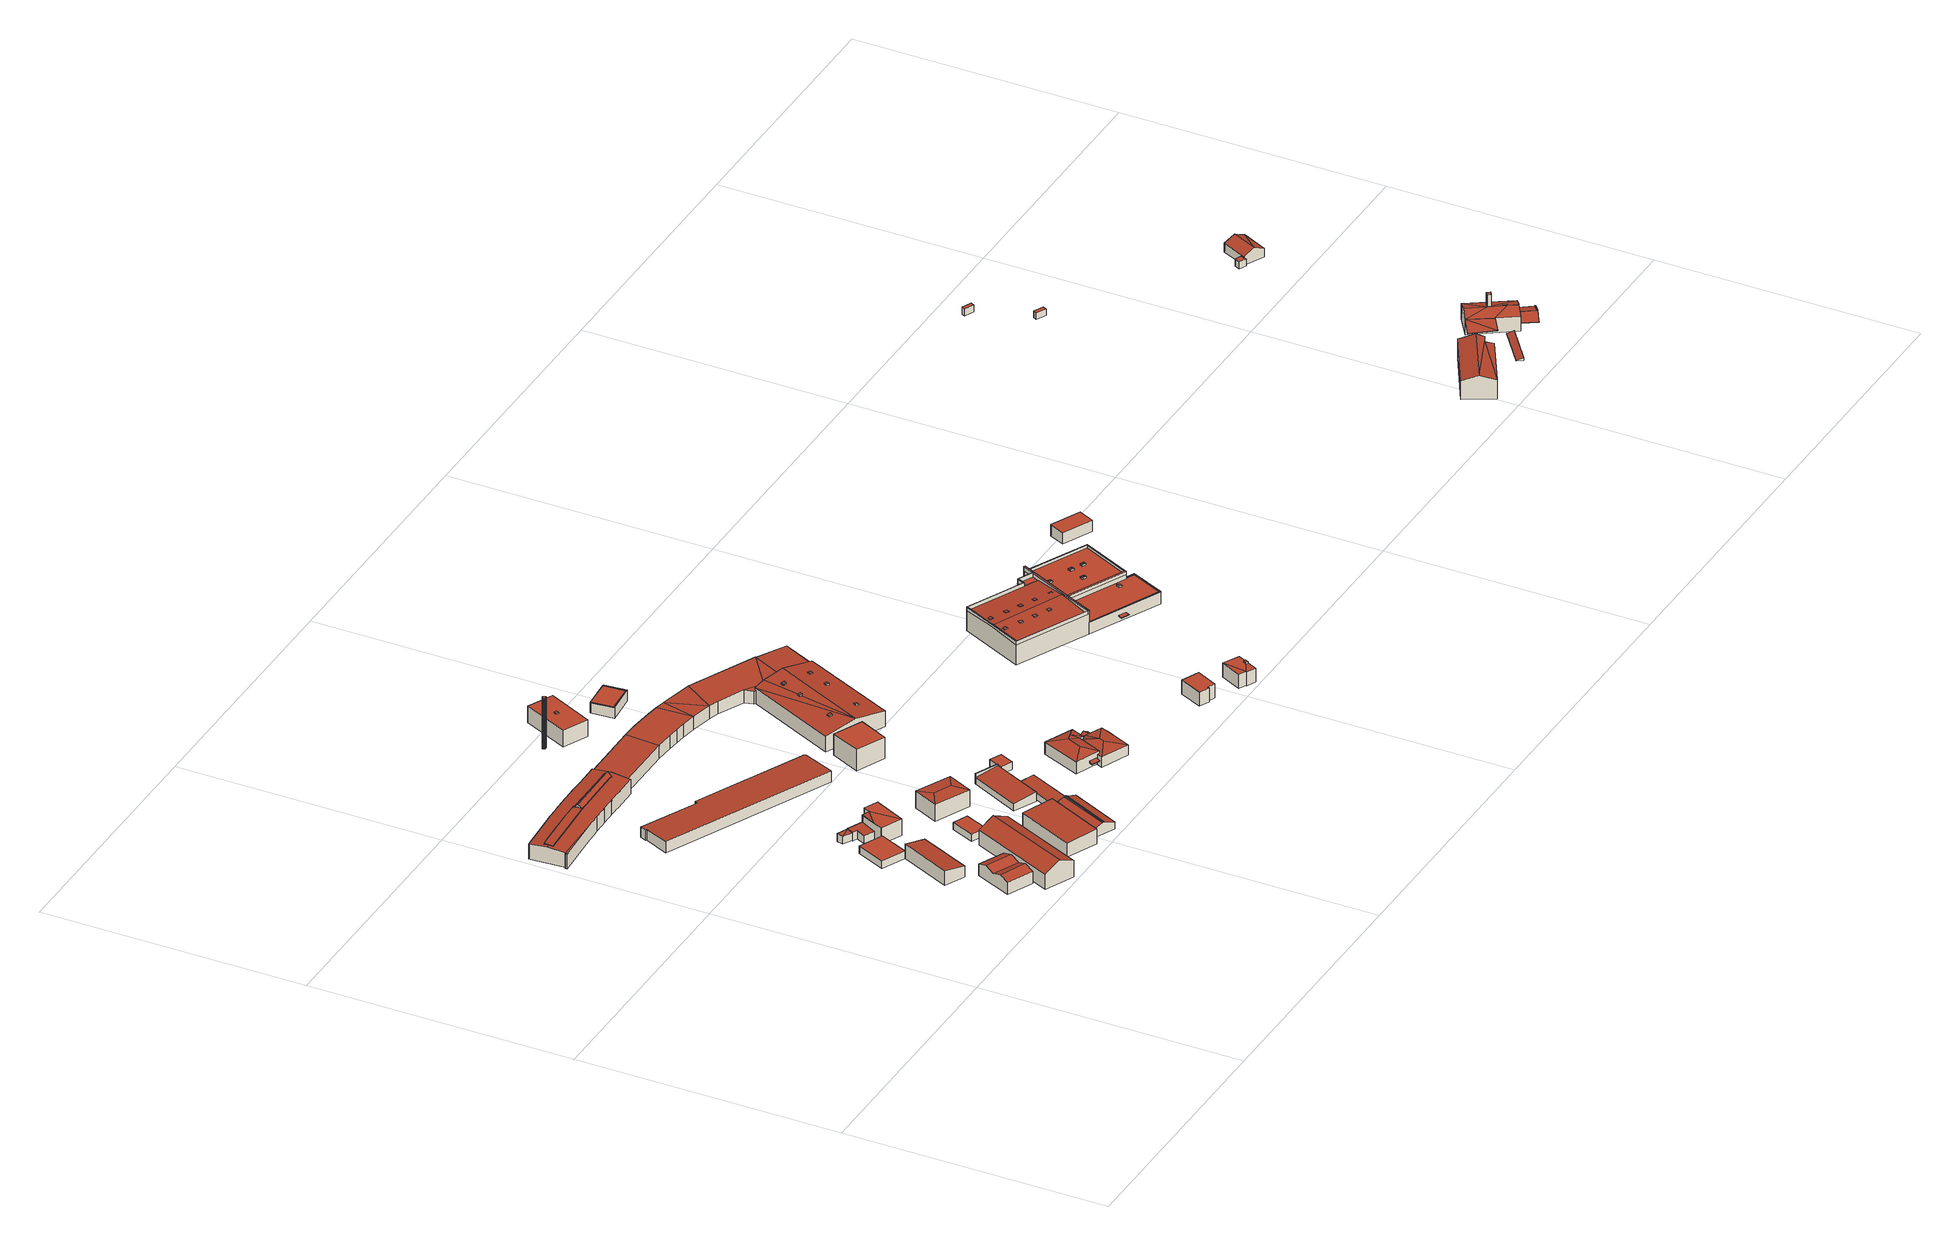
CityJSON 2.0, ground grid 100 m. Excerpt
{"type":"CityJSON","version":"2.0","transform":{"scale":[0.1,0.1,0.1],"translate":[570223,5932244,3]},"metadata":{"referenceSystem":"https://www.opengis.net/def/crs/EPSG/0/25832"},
"CityObjects":{
"building1":{"type":"Building","attributes":{"Grundfläche 2D":"165.478251","Grundhöhe NN":"5.834"},"geometry":[{"type":"Solid","lod":"3","boundaries":[[[[0,1,2,3]],[[4,1,0,5]],[[6,4,5,7]],[[8,6,7,9]],[[3,2,10,11]],[[7,5,0,3,11,12]],[[9,7,12,13]],[[8,9,13,14]],[[2,1,4,6,8,14,10]],[[14,13,12,11,10]]]],"semantics":{"surfaces":[{"type":"RoofSurface"},{"type":"WallSurface"},{"type":"GroundSurface"}],"values":[[0,0,0,0,1,1,1,1,1,2]]}}]},
"building2":{"type":"Building","attributes":{"Grundfläche 2D":"179.288233","Grundhöhe NN":"5.762"},"geometry":[{"type":"Solid","lod":"3","boundaries":[[[[15,16,17,18]],[[16,15,19,20]],[[17,16,20,21]],[[17,21,22,23,18]],[[18,23,22,19,15]],[[20,19,22,21]]]],"semantics":{"surfaces":[{"type":"RoofSurface"},{"type":"WallSurface"},{"type":"GroundSurface"}],"values":[[0,1,1,1,1,2]]}}]},
"building3":{"type":"Building","attributes":{"Grundfläche 2D":"118.991317","Grundhöhe NN":"5.762"},"geometry":[{"type":"Solid","lod":"3","boundaries":[[[[24,25,23,26,27]],[[22,23,25,24,28,29]],[[26,23,22,30]],[[27,26,30,31]],[[24,27,31,28]],[[22,29,28,31,30]]]],"semantics":{"surfaces":[{"type":"RoofSurface"},{"type":"WallSurface"},{"type":"GroundSurface"}],"values":[[0,1,1,1,1,2]]}}]},
"building4":{"type":"Building","attributes":{"Grundfläche 2D":"430.587578","Grundhöhe NN":"5.483"},"geometry":[{"type":"Solid","lod":"3","boundaries":[[[[32,33,34,35]],[[36,33,32,37]],[[35,34,38,39]],[[37,32,35,39,40]],[[36,37,40,41]],[[38,34,33,36,41]],[[40,39,38,41]]]],"semantics":{"surfaces":[{"type":"RoofSurface"},{"type":"WallSurface"},{"type":"GroundSurface"}],"values":[[0,0,1,1,1,1,2]]}}]},
"building5":{"type":"Building","attributes":{"Grundfläche 2D":"148.380269","Grundhöhe NN":"5.635"},"geometry":[{"type":"Solid","lod":"3","boundaries":[[[[42,43,44]],[[45,43,42]],[[46,47,48,49]],[[50,51,52,48,47]],[[53,50,47,54]],[[50,53,55]],[[51,50,56]],[[57,58,59,60,61,62,63,64]],[[44,43,65,66]],[[42,44,66,67]],[[45,42,67,68]],[[48,52,69,70]],[[49,48,70,71]],[[46,49,71,72]],[[47,46,72,73]],[[47,73,74,63,54]],[[54,63,62,53]],[[53,62,61,55]],[[75,56,50,55,61,60,76]],[[51,56,75,77]],[[52,51,77,69]],[[63,74,65,43,64]],[[78,57,64,43,45,68]],[[58,57,78,79]],[[59,58,79,80]],[[60,59,80,76]],[[74,73,72,71,70,69,77,75,76,80,79,78,68,67,66,65]]]],"semantics":{"surfaces":[{"type":"RoofSurface"},{"type":"WallSurface"},{"type":"GroundSurface"}],"values":[[0,0,0,0,0,0,0,0,1,1,1,1,1,1,1,1,1,1,1,1,1,1,1,1,1,1,2]]}}]},
"building6":{"type":"Building","attributes":{"Grundfläche 2D":"960.661703","Grundhöhe NN":"5.856"},"geometry":[{"type":"Solid","lod":"3","boundaries":[[[[81,82,83,84,85,86,87,88,89,90,91,92,93,94,95,96]],[[97,85,84]],[[98,85,97]],[[99,100,85]],[[100,101,85]],[[101,86,85]],[[102,103,86]],[[103,87,86]],[[104,89,88]],[[92,91,105,106]],[[93,92,106,107]],[[94,93,107,108]],[[95,94,108,109]],[[96,95,109,110]],[[81,96,110,111]],[[82,81,111,112]],[[83,82,112,113]],[[84,83,113,114]],[[97,84,114,115]],[[98,97,115,116]],[[85,98,116,117]],[[99,85,117,118]],[[100,99,118,119]],[[101,100,119,120]],[[86,101,120,121]],[[102,86,121,122]],[[103,102,122,123]],[[87,103,123,124]],[[88,87,124,125]],[[104,88,125,126]],[[91,90,127,105]],[[89,104,126,128]],[[90,89,128,127]],[[123,122,121,120,119,118,117,116,115,114,113,112,111,110,109,108,107,106,105,127,128,126,125,124]]]],"semantics":{"surfaces":[{"type":"RoofSurface"},{"type":"WallSurface"},{"type":"GroundSurface"}],"values":[[0,0,0,0,0,0,0,0,0,1,1,1,1,1,1,1,1,1,1,1,1,1,1,1,1,1,1,1,1,1,1,1,1,2]]}}]},
"building7":{"type":"Building","attributes":{"Grundfläche 2D":"60.270140","Grundhöhe NN":"5.352"},"geometry":[{"type":"Solid","lod":"3","boundaries":[[[[129,130,131,132]],[[133,134,132,131]],[[134,135,129,132]],[[135,136,130,129]],[[136,133,131,130]],[[136,135,134,133]]]],"semantics":{"surfaces":[{"type":"RoofSurface"},{"type":"WallSurface"},{"type":"GroundSurface"}],"values":[[0,1,1,1,1,2]]}}]},
"building8":{"type":"Building","attributes":{"Grundfläche 2D":"301.571323","Grundhöhe NN":"5.502"},"geometry":[{"type":"Solid","lod":"3","boundaries":[[[[137,138,139,140]],[[141,142,140,139]],[[142,143,137,140]],[[143,144,138,137]],[[144,141,139,138]],[[144,143,142,141]]]],"semantics":{"surfaces":[{"type":"RoofSurface"},{"type":"WallSurface"},{"type":"GroundSurface"}],"values":[[0,1,1,1,1,2]]}}]},
"building9":{"type":"Building","attributes":{"Grundfläche 2D":"193.423304","Grundhöhe NN":"5.695"},"geometry":[{"type":"Solid","lod":"3","boundaries":[[[[145,146,147]],[[148,146,145]],[[148,145,149]],[[148,149,150]],[[151,152,153,154,155,156,157,158]],[[159,151,158]],[[160,161,159,162,155,154]],[[161,151,159]],[[147,146,153,152]],[[145,147,152,151,161,149]],[[150,149,161,160]],[[160,154,153,146,148,150]],[[159,158,157,163,164]],[[162,159,164,165]],[[156,155,162,165,166]],[[157,156,166,163]],[[164,163,166,165]]]],"semantics":{"surfaces":[{"type":"RoofSurface"},{"type":"WallSurface"},{"type":"GroundSurface"}],"values":[[0,0,0,0,0,0,0,0,1,1,1,1,1,1,1,1,2]]}}]},
"building10":{"type":"Building","attributes":{"Grundfläche 2D":"154.674089","Grundhöhe NN":"5.339"},"geometry":[{"type":"Solid","lod":"3","boundaries":[[[[167,168,169]],[[167,170,171,168]],[[170,167,169,172]],[[170,172,171]],[[173,174,169,168]],[[174,175,172,169]],[[175,176,171,172]],[[176,173,168,171]],[[176,175,174,173]]]],"semantics":{"surfaces":[{"type":"RoofSurface"},{"type":"WallSurface"},{"type":"GroundSurface"}],"values":[[0,0,0,0,1,1,1,1,2]]}}]},
"building11":{"type":"Building","attributes":{"Grundfläche 2D":"3010.096112","Grundhöhe NN":"5.222"},"children":["building11-1","building11-2","building11-3","building11-4","building11-5","building11-6"],"geometry":[{"type":"Solid","lod":"3","boundaries":[[[[177,178,179]],[[177,179,180,181]],[[182,180,179]],[[183,180,182,184,185,186,187,188,189,190]],[[191,192,181,193]],[[194,191,193]],[[194,195,196,197,198,191]],[[199,200,201,196,195,190,202]],[[203,204,205,206,207,208,209]],[[210,205,204]],[[211,205,212,213,214]],[[207,206,205,211,215,208]],[[216,217,218]],[[219,220,221,222,223,224,225,226,227,228,229,230,231,216,218,232,233,234,235,236,237,238,239,240,241,242,243,244,245,246,247,248,249,250,251,252,253,254]],[[255,256,257,258,259,260,231,230,261,262,263,264,265,266,267,268,269,270,271,272,273,274,275,276,277,278,253,252,279,280,281,282,283,284,285,286,287,288,289,290,291,292,293,294]],[[295,296,216]],[[296,217,216]],[[297,217,296]],[[298,299,300]],[[301,299,298]],[[302,303,304,305,306]],[[307,301,298,308,305,304]],[[307,304,309]],[[310,311,312,313,314]],[[314,315,316,310]],[[300,299,317]],[[318,319,320,321,322,300,317,323,324,325,326]],[[327,328,318,326,329]],[[270,178,177,181,192,271]],[[268,267,266,265,184,182,179,178,270,269]],[[265,264,185,184]],[[263,262,186,185,264]],[[230,229,228,187,186,262,261]],[[189,188,187,228,227,226,225,224,223,190]],[[180,183,190,195,194,193,181]],[[199,202,190,223,222,221,220,219,254,200]],[[201,200,254,253,278,197,196]],[[276,275,274,273,272,271,192,191,198,197,278,277]],[[298,300,330,331]],[[308,298,331,332]],[[305,308,332,333]],[[306,305,333,334]],[[302,306,334,335]],[[309,312,311,307]],[[299,301,336,337]],[[307,311,338,336,301]],[[339,340,210,204,203,209,303,302,335]],[[212,205,210,340,341]],[[314,214,213,212,341,342,315]],[[208,304,303,209]],[[309,304,208,215,211,214,314,313,312]],[[343,344,345,346,236,235,234,233,232,218,217,347,348,349]],[[350,351,352,353,241,240,239,238,237,236,346,354]],[[355,356,357,358,246,245,244,243,242,241,353,359]],[[360,361,362,363,251,250,249,248,247,246,358,364]],[[327,329,365,366,279,252,251,363,367]],[[280,279,366,368]],[[369,370,371,372,285,284,283,282,281,280,368,373]],[[374,375,376,377,290,289,288,287,286,285,372,378]],[[379,380,381,382,255,294,293,292,291,290,377,383]],[[384,385,386,259,258,257,256,255,382,387]],[[260,259,386,388]],[[216,231,260,388,389]],[[296,295,390,391]],[[295,216,389,390]],[[297,296,391,392]],[[217,297,392,347]],[[316,315,342,393]],[[310,316,393,394]],[[311,310,394,338]],[[317,299,337,395]],[[323,317,395,396]],[[324,323,396,397]],[[325,324,397,398]],[[326,325,398,399]],[[400,320,319,318,401,402]],[[321,320,400,403]],[[322,321,403,404]],[[300,322,404,330]],[[318,328,405,401]],[[329,326,399,365]],[[327,367,405,328]],[[397,396,395,337,336,338,394,393,342,341,340,339,335,334,333,332,331,330,404,403,400,402,401,405,367,363,362,361,360,364,358,357,356,355,359,353,352,351,350,354,346,345,344,343,349,348,347,392,391,390,389,388,386,385,384,387,382,381,380,379,383,377,376,375,374,378,372,371,370,369,373,368,366,365,399,398]]]],"semantics":{"surfaces":[{"type":"RoofSurface"},{"type":"WallSurface"},{"type":"GroundSurface"}],"values":[[0,0,0,0,0,0,0,0,0,0,0,0,0,0,0,0,0,0,0,0,0,0,0,0,0,0,0,0,1,1,1,1,1,1,1,1,1,1,1,1,1,1,1,1,1,1,1,1,1,1,1,1,1,1,1,1,1,1,1,1,1,1,1,1,1,1,1,1,1,1,1,1,1,1,1,1,1,1,1,1,1,1,2]]}}]},
"building11-1":{"type":"BuildingInstallation","parents":["building11"],"geometry":[{"type":"MultiSurface","lod":"3","boundaries":[[[406,407,408,409]],[[409,408,410,411]],[[406,409,411,412]],[[407,406,412,413]],[[408,407,413,410]]],"semantics":{"surfaces":[{"type":"RoofSurface"},{"type":"WallSurface"}],"values":[0,1,1,1,1]}}]},
"building11-2":{"type":"BuildingInstallation","parents":["building11"],"geometry":[{"type":"MultiSurface","lod":"3","boundaries":[[[414,415,416,417]],[[417,416,418,419]],[[414,417,419,420]],[[415,414,420,421]],[[416,415,421,418]]],"semantics":{"surfaces":[{"type":"RoofSurface"},{"type":"WallSurface"}],"values":[0,1,1,1,1]}}]},
"building11-3":{"type":"BuildingInstallation","parents":["building11"],"geometry":[{"type":"MultiSurface","lod":"3","boundaries":[[[422,423,424,425]],[[425,424,426,427]],[[422,425,427,428]],[[423,422,428,429]],[[424,423,429,426]]],"semantics":{"surfaces":[{"type":"RoofSurface"},{"type":"WallSurface"}],"values":[0,1,1,1,1]}}]},
"building11-4":{"type":"BuildingInstallation","parents":["building11"],"geometry":[{"type":"MultiSurface","lod":"3","boundaries":[[[430,431,432,433]],[[433,432,434,435]],[[430,433,435,436]],[[431,430,436,437]],[[432,431,437,434]]],"semantics":{"surfaces":[{"type":"RoofSurface"},{"type":"WallSurface"}],"values":[0,1,1,1,1]}}]},
"building11-5":{"type":"BuildingInstallation","parents":["building11"],"geometry":[{"type":"MultiSurface","lod":"3","boundaries":[[[438,439,440,441,442,443]],[[444,207,445,443,442,441]],[[445,446,438,443]],[[446,206,447,440,439,438]],[[447,444,441,440]]],"semantics":{"surfaces":[{"type":"RoofSurface"},{"type":"WallSurface"}],"values":[0,1,1,1,1]}}]},
"building11-6":{"type":"BuildingInstallation","parents":["building11"],"geometry":[{"type":"MultiSurface","lod":"3","boundaries":[[[448,449,450,451]],[[451,450,452,453]],[[448,451,453,454]],[[449,448,454,455]],[[450,449,455,452]]],"semantics":{"surfaces":[{"type":"RoofSurface"},{"type":"WallSurface"}],"values":[0,1,1,1,1]}}]},
"building12":{"type":"Building","attributes":{"Grundfläche 2D":"1.185596","Grundhöhe NN":"5.830"},"geometry":[{"type":"Solid","lod":"3","boundaries":[[[[456,457,458,459,460,461,462,463,464,465,466,467,468,469,470,471,472,473]],[[474,475,466,465]],[[476,477,464,463]],[[477,474,465,464]],[[475,478,467,466]],[[478,479,468,467]],[[479,480,469,468]],[[480,481,470,469]],[[481,482,471,470]],[[482,483,472,471]],[[483,484,473,472]],[[484,485,456,473]],[[485,486,457,456]],[[486,487,458,457]],[[487,488,459,458]],[[488,489,460,459]],[[489,490,461,460]],[[490,491,462,461]],[[491,476,463,462]],[[482,481,480,479,478,475,474,477,476,491,490,489,488,487,486,485,484,483]]]],"semantics":{"surfaces":[{"type":"RoofSurface"},{"type":"WallSurface"},{"type":"GroundSurface"}],"values":[[0,1,1,1,1,1,1,1,1,1,1,1,1,1,1,1,1,1,1,2]]}}]},
"building13":{"type":"Building","attributes":{"Grundfläche 2D":"108.138337","Grundhöhe NN":"5.569"},"geometry":[{"type":"Solid","lod":"3","boundaries":[[[[492,493,494,495,496]],[[497,498,496,495]],[[498,499,500,493,492,496]],[[500,501,494,493]],[[501,497,495,494]],[[501,500,499,498,497]]]],"semantics":{"surfaces":[{"type":"RoofSurface"},{"type":"WallSurface"},{"type":"GroundSurface"}],"values":[[0,1,1,1,1,2]]}}]},
"building14":{"type":"Building","attributes":{"Grundfläche 2D":"198.610291","Grundhöhe NN":"5.389"},"children":["building14-1"],"geometry":[{"type":"Solid","lod":"3","boundaries":[[[[502,503,504]],[[504,503,505,506,507]],[[508,503,502]],[[502,504,509,510]],[[508,502,510,511]],[[503,508,511,512]],[[505,503,512,513]],[[506,505,513,514]],[[504,507,506,514,509]],[[509,514,513,512,511,510]]]],"semantics":{"surfaces":[{"type":"RoofSurface"},{"type":"WallSurface"},{"type":"GroundSurface"}],"values":[[0,0,0,1,1,1,1,1,1,2]]}}]},
"building14-1":{"type":"BuildingInstallation","parents":["building14"],"geometry":[{"type":"MultiSurface","lod":"3","boundaries":[[[515,516,517,518,519]],[[517,516,502,508]],[[507,519,518,517,508,503]],[[515,519,507,504]],[[516,515,504,502]]],"semantics":{"surfaces":[{"type":"RoofSurface"},{"type":"WallSurface"}],"values":[0,1,1,1,1]}}]},
"building15":{"type":"Building","attributes":{"Grundfläche 2D":"200.586527","Grundhöhe NN":"5.589"},"children":["building15-1"],"geometry":[{"type":"Solid","lod":"3","boundaries":[[[[520,521,522,523]],[[524,525,523,522]],[[525,526,520,523]],[[526,527,521,520]],[[527,524,522,521]],[[527,526,525,524]]]],"semantics":{"surfaces":[{"type":"RoofSurface"},{"type":"WallSurface"},{"type":"GroundSurface"}],"values":[[0,1,1,1,1,2]]}}]},
"building15-1":{"type":"BuildingInstallation","parents":["building15"],"geometry":[{"type":"MultiSurface","lod":"3","boundaries":[[[528,529,530,531]],[[532,533,528,531]],[[534,532,531,530]],[[529,528,533,535]],[[530,529,535,534]]],"semantics":{"surfaces":[{"type":"RoofSurface"},{"type":"WallSurface"}],"values":[0,1,1,1,1]}}]},
"building16":{"type":"Building","attributes":{"Grundfläche 2D":"147.854279","Grundhöhe NN":"5.889"},"geometry":[{"type":"Solid","lod":"3","boundaries":[[[[536,537,538,539]],[[540,541,539,538]],[[541,542,536,539]],[[542,543,537,536]],[[543,540,538,537]],[[543,542,541,540]]]],"semantics":{"surfaces":[{"type":"RoofSurface"},{"type":"WallSurface"},{"type":"GroundSurface"}],"values":[[0,1,1,1,1,2]]}}]},
"building17":{"type":"Building","attributes":{"Grundfläche 2D":"29.123935","Grundhöhe NN":"5.389"},"geometry":[{"type":"Solid","lod":"3","boundaries":[[[[544,545,546,547]],[[548,549,547,546]],[[549,550,544,547]],[[550,551,545,544]],[[551,548,546,545]],[[551,550,549,548]]]],"semantics":{"surfaces":[{"type":"RoofSurface"},{"type":"WallSurface"},{"type":"GroundSurface"}],"values":[[0,1,1,1,1,2]]}}]},
"building18":{"type":"Building","attributes":{"Grundfläche 2D":"173.602396","Grundhöhe NN":"5.583"},"children":["building18-1"],"geometry":[{"type":"Solid","lod":"3","boundaries":[[[[552,553,554,555]],[[552,555,556]],[[553,557,558,554]],[[559,558,557]],[[560,554,558,559]],[[556,555,560]],[[560,555,554]],[[553,552,561,562]],[[557,553,562,563]],[[559,557,563,564]],[[560,559,564,565]],[[556,560,565,566]],[[552,556,566,561]],[[564,563,562,561,566,565]]]],"semantics":{"surfaces":[{"type":"RoofSurface"},{"type":"WallSurface"},{"type":"GroundSurface"}],"values":[[0,0,0,0,0,0,0,1,1,1,1,1,1,2]]}}]},
"building18-1":{"type":"BuildingInstallation","parents":["building18"],"geometry":[{"type":"MultiSurface","lod":"3","boundaries":[[[567,568,569,570]],[[571,572,570,569]],[[572,573,567,570]],[[573,574,568,567]],[[574,571,569,568]],[[574,573,572,571]]],"semantics":{"surfaces":[{"type":"RoofSurface"},{"type":"WallSurface"},{"type":"OuterCeilingSurface"}],"values":[0,1,1,1,1,2]}}]},
"building19":{"type":"Building","attributes":{"Grundfläche 2D":"101.923362","Grundhöhe NN":"5.380"},"children":["building19-1"],"geometry":[{"type":"Solid","lod":"3","boundaries":[[[[575,576,577,578,579,580,581,582]],[[583,584,580,579]],[[584,585,581,580]],[[585,586,582,581]],[[586,587,575,582]],[[587,588,576,575]],[[588,589,577,576]],[[589,590,578,577]],[[590,583,579,578]],[[584,583,590,589,588,587,586,585]]]],"semantics":{"surfaces":[{"type":"RoofSurface"},{"type":"WallSurface"},{"type":"GroundSurface"}],"values":[[0,1,1,1,1,1,1,1,1,2]]}}]},
"building19-1":{"type":"BuildingInstallation","parents":["building19"],"geometry":[{"type":"MultiSurface","lod":"3","boundaries":[[[591,592,593,594,595,596,597,598,599]],[[580,581,600,594,593]],[[595,594,600,601]],[[596,595,601,602]],[[597,596,602,603]],[[603,576,577,599,598,597]],[[577,578,591,599]],[[578,579,592,591]],[[579,580,593,592]]],"semantics":{"surfaces":[{"type":"RoofSurface"},{"type":"WallSurface"}],"values":[0,1,1,1,1,1,1,1,1]}}]},
"building20":{"type":"Building","attributes":{"Grundfläche 2D":"155.400952","Grundhöhe NN":"5.587"},"children":["building20-1"],"geometry":[{"type":"Solid","lod":"3","boundaries":[[[[604,605,606]],[[607,608,604]],[[604,608,605]],[[609,610,611,612,608,607]],[[613,612,611]],[[614,615,608,612,613]],[[605,608,615]],[[616,617,618,619]],[[620,616,619,621]],[[604,606,622,566]],[[607,604,566,565]],[[609,607,565,564]],[[610,609,564,623]],[[611,610,623,624]],[[613,611,624,625]],[[615,614,613,625,626]],[[626,622,606,605,615],[618,627,628,621,619]],[[620,621,628,629]],[[617,616,620,629,630]],[[618,617,630,627]],[[564,565,566,622,626,625,624,623]],[[628,627,630,629]]]],"semantics":{"surfaces":[{"type":"RoofSurface"},{"type":"WallSurface"},{"type":"GroundSurface"}],"values":[[0,0,0,0,0,0,0,0,0,1,1,1,1,1,1,1,1,1,1,1,2,2]]}}]},
"building20-1":{"type":"BuildingInstallation","parents":["building20"],"geometry":[{"type":"MultiSurface","lod":"3","boundaries":[[[631,632,633,634]],[[635,636,634,633]],[[636,637,631,634]],[[637,638,632,631]],[[638,635,633,632]],[[638,637,636,635]]],"semantics":{"surfaces":[{"type":"RoofSurface"},{"type":"WallSurface"},{"type":"OuterCeilingSurface"}],"values":[0,1,1,1,1,2]}}]},
"building21":{"type":"Building","attributes":{"Grundfläche 2D":"66.250815","Grundhöhe NN":"5.472"},"geometry":[{"type":"Solid","lod":"3","boundaries":[[[[639,640,641]],[[642,643,644,641,640,645,646,647]],[[644,643,648,649]],[[641,644,649,650]],[[639,641,650,651]],[[652,645,640,639,651,653]],[[646,645,652,654]],[[642,647,655,656]],[[647,646,654,655]],[[643,642,656,648]],[[648,656,655,654,652,653,651,650,649]]]],"semantics":{"surfaces":[{"type":"RoofSurface"},{"type":"WallSurface"},{"type":"GroundSurface"}],"values":[[0,0,1,1,1,1,1,1,1,1,2]]}}]},
"building22":{"type":"Building","attributes":{"Grundfläche 2D":"63.594629","Grundhöhe NN":"5.429"},"children":["building22-1"],"geometry":[{"type":"Solid","lod":"3","boundaries":[[[[657,658,659]],[[657,660,661,662,663,664]],[[662,665,658,657,664,663]],[[657,659,666,667]],[[660,657,667,668]],[[661,660,668,669]],[[665,662,661,669,670]],[[658,665,670,671]],[[659,658,671,666]],[[670,669,668,667,666,671]]]],"semantics":{"surfaces":[{"type":"RoofSurface"},{"type":"WallSurface"},{"type":"GroundSurface"}],"values":[[0,0,0,1,1,1,1,1,1,2]]}}]},
"building22-1":{"type":"BuildingInstallation","parents":["building22"],"geometry":[{"type":"MultiSurface","lod":"3","boundaries":[[[672,673,674,675,676,677]],[[674,673,678,679]],[[675,674,679,680]],[[681,677,676,675,680,664]],[[678,673,672,677,681,663]]],"semantics":{"surfaces":[{"type":"RoofSurface"},{"type":"WallSurface"}],"values":[0,1,1,1,1]}}]},
"building23":{"type":"Building","attributes":{"Grundfläche 2D":"1822.186591","Grundhöhe NN":"5.887"},"children":["building23-1","building23-2","building23-3","building23-4","building23-5","building23-6","building23-7","building23-8","building23-9","building23-10","building23-11","building23-12","building23-13","building23-14","building23-15","building23-16"],"geometry":[{"type":"Solid","lod":"3","boundaries":[[[[682,683,684,685,686,687,688,689]],[[690,691,692,693,694,693,695,696,697]],[[698,699,700,701,702,703,693,692,704,705]],[[698,706,699]],[[707,708,709,710,711,712,713,714,715,716,717,718,719,720,721,722,723,724]],[[725,726,727,728,729,723,722,730,731,711,710,732,733]],[[734,735,736,737,738,739,740,741,742]],[[743,744,745,746,747,748]],[[749,750,751,752]],[[753,754,755,756]],[[698,751,750,706]],[[686,685,747,746]],[[687,686,746,745]],[[745,744,688,687]],[[757,758,682,689]],[[758,759,683,682]],[[759,760,684,683]],[[690,697,696,712,711]],[[714,713,712,696,695,693]],[[693,703,702,716,715,714]],[[699,719,718,717,716,702,701,700]],[[699,706,750,749,721,720,719]],[[722,721,749,752]],[[761,762,724,723]],[[763,764,707,724,762]],[[764,765,708,707]],[[766,767,709,708,765]],[[767,768,710,709]],[[769,761,723,729]],[[705,704,692,691,690,711,731,730,722,752,751,698]],[[732,710,768,770]],[[771,772,773,774,775,728,727,726,725,733,732,770,776]],[[775,769,729,728]],[[738,737,755,754]],[[739,738,754,753]],[[753,756,740,739]],[[777,778,734,742]],[[778,779,735,734]],[[779,780,736,735]],[[757,781,782,758]],[[759,758,782,783]],[[760,759,783,784]],[[771,776,770,689,688,744,743,777,742,741,740,756,755,737,736,775,774,773,772]],[[775,736,780,785,786,769]],[[761,769,786,787]],[[762,761,787,788]],[[763,762,788,789]],[[764,763,789,790,765]],[[767,766,765,790,791]],[[770,768,767,791,781,757,689]],[[777,743,748,778]],[[685,684,760,784,792,779,778,748,747]],[[780,779,792,785]],[[782,781,791,790,789,788,787,786,785,792,784,783]]]],"semantics":{"surfaces":[{"type":"RoofSurface"},{"type":"WallSurface"},{"type":"GroundSurface"}],"values":[[0,0,0,0,0,0,0,0,0,0,1,1,1,1,1,1,1,1,1,1,1,1,1,1,1,1,1,1,1,1,1,1,1,1,1,1,1,1,1,1,1,1,1,1,1,1,1,1,1,1,1,1,1,2]]}}]},
"building23-1":{"type":"BuildingInstallation","parents":["building23"],"geometry":[{"type":"MultiSurface","lod":"3","boundaries":[[[793,794,795,796]],[[797,798,796,795]],[[798,799,793,796]],[[794,793,799,800]],[[795,794,800,797]]],"semantics":{"surfaces":[{"type":"RoofSurface"},{"type":"WallSurface"}],"values":[0,1,1,1,1]}}]},
"building23-2":{"type":"BuildingInstallation","parents":["building23"],"geometry":[{"type":"MultiSurface","lod":"3","boundaries":[[[801,802,803,804]],[[804,803,805,806]],[[801,804,806,807]],[[802,801,807,808]],[[803,802,808,805]]],"semantics":{"surfaces":[{"type":"RoofSurface"},{"type":"WallSurface"}],"values":[0,1,1,1,1]}}]},
"building23-3":{"type":"BuildingInstallation","parents":["building23"],"geometry":[{"type":"MultiSurface","lod":"3","boundaries":[[[809,810,811,812]],[[810,809,813]],[[811,814,812]],[[811,810,813,814]]],"semantics":{"surfaces":[{"type":"RoofSurface"},{"type":"WallSurface"}],"values":[0,1,1,1]}}]},
"building23-4":{"type":"BuildingInstallation","parents":["building23"],"geometry":[{"type":"MultiSurface","lod":"3","boundaries":[[[815,816,817,818]],[[818,817,819,820]],[[815,818,820,821]],[[816,815,821,822]],[[817,816,822,819]]],"semantics":{"surfaces":[{"type":"RoofSurface"},{"type":"WallSurface"}],"values":[0,1,1,1,1]}}]},
"building23-5":{"type":"BuildingInstallation","parents":["building23"],"geometry":[{"type":"MultiSurface","lod":"3","boundaries":[[[823,824,825,826]],[[826,825,827,828]],[[823,826,828,829]],[[824,823,829,830]],[[825,824,830,827]]],"semantics":{"surfaces":[{"type":"RoofSurface"},{"type":"WallSurface"}],"values":[0,1,1,1,1]}}]},
"building23-6":{"type":"BuildingInstallation","parents":["building23"],"geometry":[{"type":"MultiSurface","lod":"3","boundaries":[[[831,832,833,834]],[[834,833,835,836]],[[831,834,836,837]],[[832,831,837,838]],[[833,832,838,835]]],"semantics":{"surfaces":[{"type":"RoofSurface"},{"type":"WallSurface"}],"values":[0,1,1,1,1]}}]},
"building23-7":{"type":"BuildingInstallation","parents":["building23"],"geometry":[{"type":"MultiSurface","lod":"3","boundaries":[[[839,840,841,842]],[[842,841,843,844]],[[839,842,844,845]],[[840,839,845,846]],[[841,840,846,843]]],"semantics":{"surfaces":[{"type":"RoofSurface"},{"type":"WallSurface"}],"values":[0,1,1,1,1]}}]},
"building23-8":{"type":"BuildingInstallation","parents":["building23"],"geometry":[{"type":"MultiSurface","lod":"3","boundaries":[[[847,848,849,850]],[[850,849,851,852]],[[847,850,852,853]],[[848,847,853,854]],[[849,848,854,851]]],"semantics":{"surfaces":[{"type":"RoofSurface"},{"type":"WallSurface"}],"values":[0,1,1,1,1]}}]},
"building23-9":{"type":"BuildingInstallation","parents":["building23"],"geometry":[{"type":"MultiSurface","lod":"3","boundaries":[[[855,856,857,858]],[[858,857,859,860]],[[855,858,860,861]],[[856,855,861,862]],[[857,856,862,859]]],"semantics":{"surfaces":[{"type":"RoofSurface"},{"type":"WallSurface"}],"values":[0,1,1,1,1]}}]},
"building23-10":{"type":"BuildingInstallation","parents":["building23"],"geometry":[{"type":"MultiSurface","lod":"3","boundaries":[[[863,864,865,866,867]],[[865,864,868,869]],[[869,870,866,865]],[[863,867,866,870,694,871]],[[871,868,864,863]]],"semantics":{"surfaces":[{"type":"RoofSurface"},{"type":"WallSurface"}],"values":[0,1,1,1,1]}}]},
"building23-11":{"type":"BuildingInstallation","parents":["building23"],"geometry":[{"type":"MultiSurface","lod":"3","boundaries":[[[872,873,874,875]],[[875,874,876,877]],[[872,875,877,878]],[[873,872,878,879]],[[874,873,879,876]]],"semantics":{"surfaces":[{"type":"RoofSurface"},{"type":"WallSurface"}],"values":[0,1,1,1,1]}}]},
"building23-12":{"type":"BuildingInstallation","parents":["building23"],"geometry":[{"type":"MultiSurface","lod":"3","boundaries":[[[880,881,882]],[[882,881,883]],[[884,881,880]],[[883,881,884]],[[880,882,885,886]],[[886,887,884,880]],[[883,884,887,888]],[[888,885,882,883]]],"semantics":{"surfaces":[{"type":"RoofSurface"},{"type":"WallSurface"}],"values":[0,0,0,0,1,1,1,1]}}]},
"building23-13":{"type":"BuildingInstallation","parents":["building23"],"geometry":[{"type":"MultiSurface","lod":"3","boundaries":[[[889,890,891]],[[892,893,894,890,889]],[[895,894,893]],[[896,891,890,894,895]],[[897,889,891,898]],[[889,897,899,893,892]],[[900,895,893,899]],[[895,900,898,891,896]]],"semantics":{"surfaces":[{"type":"RoofSurface"},{"type":"WallSurface"}],"values":[0,0,0,0,1,1,1,1]}}]},
"building23-14":{"type":"BuildingInstallation","parents":["building23"],"geometry":[{"type":"MultiSurface","lod":"3","boundaries":[[[901,902,903]],[[903,902,904]],[[905,902,901]],[[904,902,905]],[[906,907,901,903]],[[907,908,905,901]],[[908,909,904,905]],[[909,906,903,904]]],"semantics":{"surfaces":[{"type":"RoofSurface"},{"type":"WallSurface"}],"values":[0,0,0,0,1,1,1,1]}}]},
"building23-15":{"type":"BuildingInstallation","parents":["building23"],"geometry":[{"type":"MultiSurface","lod":"3","boundaries":[[[910,911,912]],[[912,911,913]],[[914,911,910]],[[913,911,914]],[[915,916,910,912]],[[916,917,914,910]],[[917,918,913,914]],[[918,915,912,913]]],"semantics":{"surfaces":[{"type":"RoofSurface"},{"type":"WallSurface"}],"values":[0,0,0,0,1,1,1,1]}}]},
"building23-16":{"type":"BuildingInstallation","parents":["building23"],"geometry":[{"type":"MultiSurface","lod":"3","boundaries":[[[919,920,921,922]],[[923,924,922,921]],[[924,925,919,922]],[[925,926,920,919]],[[926,923,921,920]],[[926,925,924,923]]],"semantics":{"surfaces":[{"type":"RoofSurface"},{"type":"WallSurface"},{"type":"OuterCeilingSurface"}],"values":[0,1,1,1,1,2]}}]},
"building24":{"type":"Building","attributes":{"Grundfläche 2D":"81.435659","Grundhöhe NN":"5.653"},"geometry":[{"type":"Solid","lod":"3","boundaries":[[[[927,928,929,930]],[[931,932,930,929]],[[932,933,927,930]],[[933,934,928,927]],[[934,931,929,928]],[[934,933,932,931]]]],"semantics":{"surfaces":[{"type":"RoofSurface"},{"type":"WallSurface"},{"type":"GroundSurface"}],"values":[[0,1,1,1,1,2]]}}]},
"building25":{"type":"Building","attributes":{"Grundfläche 2D":"300.171787","Grundhöhe NN":"4.575"},"geometry":[{"type":"Solid","lod":"3","boundaries":[[[[935,936,937,938]],[[939,935,940]],[[941,936,935,939]],[[939,940,942]],[[938,937,943,944]],[[940,935,938,944,945]],[[942,940,945,946]],[[939,942,946,947]],[[941,939,947,948]],[[943,937,936,941,948]],[[946,945,944,943,948,947]]]],"semantics":{"surfaces":[{"type":"RoofSurface"},{"type":"WallSurface"},{"type":"GroundSurface"}],"values":[[0,0,0,0,1,1,1,1,1,1,2]]}}]},
"building26":{"type":"Building","attributes":{"Grundfläche 2D":"5.666496","Grundhöhe NN":"5.046"},"geometry":[{"type":"Solid","lod":"3","boundaries":[[[[949,950,951,952]],[[953,954,952,951]],[[954,955,949,952]],[[955,956,950,949]],[[956,953,951,950]],[[956,955,954,953]]]],"semantics":{"surfaces":[{"type":"RoofSurface"},{"type":"WallSurface"},{"type":"GroundSurface"}],"values":[[0,1,1,1,1,2]]}}]},
"building27":{"type":"Building","attributes":{"Grundfläche 2D":"5.927113","Grundhöhe NN":"5.155"},"geometry":[{"type":"Solid","lod":"3","boundaries":[[[[957,958,959,960]],[[961,962,960,959]],[[962,963,957,960]],[[963,964,958,957]],[[964,961,959,958]],[[964,963,962,961]]]],"semantics":{"surfaces":[{"type":"RoofSurface"},{"type":"WallSurface"},{"type":"GroundSurface"}],"values":[[0,1,1,1,1,2]]}}]},
"building28":{"type":"Building","attributes":{"Grundfläche 2D":"42.805924","Grundhöhe NN":"8.504"},"geometry":[{"type":"Solid","lod":"3","boundaries":[[[[965,966,967,968]],[[966,965,969,970]],[[967,966,970,971]],[[968,967,971,972]],[[965,968,972,969]],[[970,969,972,971]]]],"semantics":{"surfaces":[{"type":"RoofSurface"},{"type":"WallSurface"},{"type":"GroundSurface"}],"values":[[0,1,1,1,1,2]]}}]},
"building29":{"type":"Building","attributes":{"Grundfläche 2D":"313.053343","Grundhöhe NN":"3.514"},"children":["building29-1","building29-2","building29-3"],"geometry":[{"type":"Solid","lod":"3","boundaries":[[[[973,974,975,976,977,978]],[[979,973,978]],[[980,981,982,973,979]],[[983,982,981]],[[984,982,983]],[[985,982,984]],[[976,975,974,973,982,985]],[[986,987,988,989,990]],[[991,992,986,990]],[[992,991,990,993,994,995]],[[991,990,991,992]],[[996,985,997]],[[998,985,996]],[[999,981,980,979,978,977,987,986,992,995,1000,1001,1002,1003]],[[983,981,999,1004]],[[984,983,1004,1005,1006,985]],[[1005,1002,1001,987,977,976,985,998,1007,1006]],[[997,985,1006,1008]],[[996,997,1008,1009]],[[998,996,1009,1007]],[[988,987,1001,1010]],[[993,990,989,988,1010,1011]],[[995,994,993,1011,1000]],[[999,1003,1002,1005,1004]],[[1009,1008,1006]],[[1007,1009,1006]],[[1011,1010,1001,1000]]]],"semantics":{"surfaces":[{"type":"RoofSurface"},{"type":"WallSurface"},{"type":"GroundSurface"}],"values":[[0,0,0,0,0,0,0,0,0,0,0,0,0,1,1,1,1,1,1,1,1,1,1,2,2,2,2]]}}]},
"building29-1":{"type":"BuildingInstallation","parents":["building29"],"geometry":[{"type":"MultiSurface","lod":"3","boundaries":[[[1012,1013,1014]],[[1015,973,1012,1016]],[[1013,1012,973]],[[975,1017,1018,1019,1020]],[[974,1017,975]],[[1021,974,975,1022]],[[1022,975,1020,975]]],"semantics":{"surfaces":[{"type":"RoofSurface"},{"type":"WallSurface"}],"values":[0,0,0,0,0,0,1]}}]},
"building29-2":{"type":"BuildingInstallation","parents":["building29"],"geometry":[{"type":"MultiSurface","lod":"3","boundaries":[[[1023,1024,1025,1026]],[[1026,1025,1027,1028]],[[1023,1026,1028,1029]],[[1024,1023,1029,1030]],[[1025,1024,1030,1027]]],"semantics":{"surfaces":[{"type":"RoofSurface"},{"type":"WallSurface"}],"values":[0,1,1,1,1]}}]},
"building29-3":{"type":"BuildingInstallation","parents":["building29"],"geometry":[{"type":"MultiSurface","lod":"3","boundaries":[[[1031,1032,1033,1034,1035]],[[991,990,1035,1034]],[[990,993,1032,1031,1035]],[[993,994,1033,1032]],[[1033,994,991,1034]]],"semantics":{"surfaces":[{"type":"RoofSurface"},{"type":"WallSurface"}],"values":[0,1,1,1,1]}}]},
"building30":{"type":"Building","attributes":{"Grundfläche 2D":"96.254883","Grundhöhe NN":"4.587"},"geometry":[{"type":"Solid","lod":"3","boundaries":[[[[1036,1037,1038]],[[1039,1037,1036]],[[1037,1039,1040,1041,1042]],[[1043,1044,1045,1046,1047,1048]],[[1036,1038,1049,1050]],[[1040,1039,1036,1050,1051]],[[1046,1042,1041,1040,1051,1052,1047]],[[1049,1038,1037,1042,1046,1045,1053]],[[1048,1047,1052,1054]],[[1043,1048,1054,1055]],[[1044,1043,1055,1056]],[[1045,1044,1056,1053]],[[1053,1056,1055,1054,1052,1051,1050,1049]]]],"semantics":{"surfaces":[{"type":"RoofSurface"},{"type":"WallSurface"},{"type":"GroundSurface"}],"values":[[0,0,0,0,1,1,1,1,1,1,1,1,2]]}}]}
},
"vertices":[
[640,141,88],[541,184,88],[526,150,76],[625,106,76],[556,218,74],[655,174,74],[571,252,87],[670,209,87],[588,290,73],[687,246,72],[526,150,28],[625,106,28],[670,209,28],[687,246,28],[588,290,28],
[481,362,86],[558,327,71],[645,520,71],[568,555,86],[481,362,28],[558,327,28],[645,520,28],[568,555,28],[568,555,58],
[478,596,58],[479,596,58],[617,665,58],[527,705,58],[478,596,28],[479,596,28],[617,665,28],[527,705,28],
[670,28,118],[812,349,118],[757,374,86],[614,53,86],[869,324,90],[726,3,90],[757,374,25],[614,53,25],[726,3,25],[869,324,25],
[556,782,56],[601,787,59],[561,805,58],[591,765,56],[696,773,92],[684,748,92],[692,630,92],[748,749,92],[630,701,90],[617,670,90],[615,666,90],[657,757,90],[658,760,90],[656,757,90],[616,671,90],[589,761,59],[607,753,59],[591,719,57],[630,701,58],[656,757,61],[657,757,61],[658,760,61],[601,787,60],[601,787,26],[561,805,26],[556,782,26],[591,765,26],[615,666,26],[692,630,26],[748,749,26],[696,773,26],[684,748,26],[658,760,26],[616,671,26],[630,701,26],[617,670,26],[589,761,26],[607,753,26],[591,719,26],
[237,1283,75],[875,987,73],[932,1108,66],[932,1109,66],[933,1111,66],[932,1115,66],[930,1117,66],[929,1118,66],[927,1119,66],[926,1119,66],[925,1119,66],[512,1311,67],[506,1299,68],[286,1401,69],[275,1377,70],[280,1375,70],[932,1110,66],[932,1111,66],[933,1112,66],[932,1113,66],[932,1114,66],[931,1115,66],[931,1116,66],[928,1118,66],[925,1119,29],[512,1311,29],[506,1299,29],[286,1401,29],[275,1377,29],[280,1375,29],[237,1283,29],[875,987,29],[932,1108,29],[932,1109,29],[932,1110,29],[932,1111,29],[933,1111,29],[933,1112,29],[932,1113,29],[932,1114,29],[932,1115,29],[931,1115,29],[931,1116,29],[930,1117,29],[929,1118,29],[928,1118,29],[926,1119,29],[927,1119,29],
[768,407,51],[826,383,51],[863,472,51],[806,496,51],[863,472,24],[806,496,24],[768,407,24],[826,383,24],
[826,79,78],[941,27,84],[1041,244,84],[927,297,78],[1041,244,25],[927,297,25],[826,79,25],[941,27,25],
[1005,35,75],[1087,220,74],[1003,36,74],[1090,219,75],[1008,34,74],[1092,218,74],[1005,35,71],[1003,36,70],[1087,220,70],[1090,219,71],[1091,222,71],[1049,242,56],[963,53,56],[1005,34,71],[1047,14,56],[1092,218,70],[1008,34,70],[1134,203,56],[963,53,27],[1047,14,27],[1134,203,27],[1049,242,27],
[945,573,95],[957,510,90],[1001,605,90],[880,604,95],[824,572,90],[869,668,90],[957,510,23],[1001,605,23],[869,668,23],[824,572,23],
[270,1641,92],[269,1643,92],[265,1643,92],[270,1629,91],[270,1638,91],[255,1642,92],[270,1627,90],[208,1641,92],[118,1635,92],[22,1628,92],[23,1595,89],[53,1597,89],[251,1610,89],[270,1612,89],[284,1641,89],[270,1641,89],[270,1629,99],[270,1629,100],[270,1627,102],[492,1629,102],[492,1643,89],[469,1642,89],[479,1614,89],[492,1614,89],[492,1627,100],[296,1612,89],[1199,1434,84],[1199,1433,84],[1155,1037,105],[1209,1267,96],[1212,1278,96],[1247,1427,90],[1201,1437,84],[1040,1090,84],[1320,1394,105],[1269,984,84],[1431,1338,83],[1433,1342,83],[1315,1396,104],[15,1545,81],[11,1536,80],[202,1549,80],[479,1614,87],[296,1612,86],[288,1612,86],[280,1612,86],[270,1612,86],[266,1612,86],[261,1611,86],[251,1610,86],[53,1597,86],[23,1595,86],[23,1607,88],[23,1612,88],[11,1611,88],[214,1550,80],[225,1550,80],[237,1551,80],[248,1551,80],[260,1552,80],[271,1552,80],[283,1553,80],[294,1553,80],[305,1553,80],[317,1553,80],[328,1554,80],[340,1554,80],[351,1554,80],[363,1554,80],[374,1554,80],[386,1554,80],[397,1554,80],[409,1554,80],[421,1553,80],[516,1554,80],[516,1627,88],[492,1627,88],[492,1614,87],[242,1695,80],[230,1694,80],[218,1694,80],[206,1693,80],[194,1693,80],[7,1678,81],[23,1616,88],[22,1628,86],[56,1631,86],[118,1635,86],[208,1641,86],[250,1642,86],[255,1642,86],[258,1642,86],[265,1643,86],[269,1643,86],[270,1641,87],[277,1641,87],[284,1641,87],[286,1641,87],[469,1642,86],[474,1642,86],[477,1643,86],[492,1643,86],[515,1698,80],[423,1697,80],[411,1697,80],[399,1697,80],[387,1698,80],[375,1698,80],[363,1698,80],[351,1698,80],[338,1698,80],[326,1697,80],[314,1697,80],[302,1697,80],[290,1697,80],[278,1696,80],[266,1696,80],[254,1695,80],[13,1545,81],[13,1544,81],[11,1544,81],[1046,1529,73],[986,1670,81],[965,1546,73],[1116,1643,79],[1199,1434,73],[1201,1437,73],[1247,1427,73],[1184,1471,73],[1194,1436,73],[1374,1523,79],[1084,1518,73],[1315,1396,78],[1496,1467,70],[1374,1523,78],[1315,1396,76],[1320,1394,76],[1433,1342,70],[1431,1338,70],[1435,1336,70],[947,1677,80],[753,1568,73],[785,1566,73],[822,1564,73],[865,1560,73],[905,1555,73],[900,1683,80],[860,1688,80],[814,1692,80],[754,1695,79],[516,1627,76],[516,1568,73],[515,1693,79],[965,1546,22],[1046,1529,22],[1084,1518,22],[1184,1471,22],[1194,1436,22],[1199,1434,22],[1116,1643,22],[986,1670,22],[1374,1523,22],[1199,1433,22],[1040,1090,22],[1269,984,22],[1431,1338,22],[225,1550,22],[237,1551,22],[248,1551,22],[260,1552,22],[11,1536,22],[202,1549,22],[214,1550,22],[283,1553,22],[294,1553,22],[305,1553,22],[317,1553,22],[271,1552,22],[340,1554,22],[351,1554,22],[363,1554,22],[374,1554,22],[328,1554,22],[397,1554,22],[409,1554,22],[421,1553,22],[516,1554,22],[386,1554,22],[515,1693,22],[515,1698,22],[516,1627,22],[423,1697,22],[399,1697,22],[387,1698,22],[375,1698,22],[363,1698,22],[411,1697,22],[338,1698,22],[326,1697,22],[314,1697,22],[302,1697,22],[351,1698,22],[278,1696,22],[266,1696,22],[254,1695,22],[242,1695,22],[290,1697,22],[218,1694,22],[206,1693,22],[194,1693,22],[230,1694,22],[7,1678,22],[15,1545,22],[13,1545,22],[13,1544,22],[11,1544,22],[1435,1336,22],[1496,1467,22],[947,1677,22],[900,1683,22],[860,1688,22],[814,1692,22],[754,1695,22],[822,1564,22],[753,1568,22],[785,1566,22],[865,1560,22],[905,1555,22],[516,1568,22],
[1248,1073,98],[1253,1084,98],[1243,1089,99],[1238,1078,99],[1243,1089,95],[1238,1078,95],[1248,1073,93],[1253,1084,93],
[1314,1217,98],[1319,1228,98],[1309,1233,99],[1304,1222,99],[1309,1233,95],[1304,1222,95],[1314,1217,93],[1319,1228,93],
[1135,1125,101],[1146,1120,102],[1151,1131,102],[1140,1136,100],[1151,1131,97],[1140,1136,95],[1135,1125,95],[1146,1120,97],
[1351,1297,97],[1356,1308,97],[1345,1312,99],[1340,1301,99],[1345,1312,95],[1340,1301,95],[1351,1297,93],[1356,1308,93],
[1202,1270,100],[1209,1267,101],[1212,1265,102],[1217,1276,102],[1212,1278,101],[1207,1281,100],[1217,1276,97],[1207,1281,95],[1202,1270,95],[1212,1265,97],
[1238,1349,100],[1249,1344,102],[1254,1355,102],[1243,1360,100],[1254,1355,97],[1243,1360,95],[1238,1349,95],[1249,1344,97],
[623,1940,230],[622,1938,230],[622,1935,230],[622,1933,230],[624,1931,230],[625,1930,230],[628,1929,230],[630,1930,230],[632,1930,230],[633,1932,230],[634,1933,230],[634,1935,230],[634,1937,230],[633,1939,230],[631,1941,230],[629,1942,230],[627,1942,230],[625,1941,230],[633,1932,28],[634,1933,28],[630,1930,28],[632,1930,28],[634,1935,28],[634,1937,28],[633,1939,28],[631,1941,28],[629,1942,28],[627,1942,28],[625,1941,28],[623,1940,28],[622,1938,28],[622,1935,28],[622,1933,28],[624,1931,28],[625,1930,28],[628,1929,28],
[1091,222,55],[1104,216,56],[1182,385,56],[1129,409,52],[1051,241,52],[1129,409,26],[1051,241,26],[1091,222,26],[1104,216,26],[1182,385,26],
[1089,557,51],[1088,554,51],[1175,517,60],[999,366,51],[1084,325,61],[1173,514,60],[1087,554,51],[1175,517,24],[1089,557,24],[1087,554,24],[1088,554,24],[999,366,24],[1084,325,24],
[1175,517,64],[1089,557,64],[1087,554,64],[1088,554,64],[1173,514,64],
[761,1839,92],[841,2012,92],[745,2056,92],[665,1883,92],[745,2056,26],[665,1883,26],[761,1839,26],[841,2012,26],
[752,1944,96],[757,1955,96],[748,1959,96],[743,1948,96],[743,1948,92],[752,1944,92],[748,1959,92],[757,1955,92],
[1083,891,113],[1135,1003,113],[1026,1053,113],[974,941,113],[1026,1053,29],[974,941,29],[1083,891,29],[1135,1003,29],
[1223,485,54],[1248,539,54],[1203,559,54],[1178,505,54],[1203,559,24],[1178,505,24],[1223,485,24],[1248,539,24],
[1463,382,74],[1354,430,74],[1390,361,86],[1423,370,81],[1441,330,74],[1292,282,74],[1366,306,86],[1386,242,74],[1427,336,74],[1463,382,26],[1354,430,26],[1292,282,26],[1386,242,26],[1427,336,26],[1441,330,26],
[1366,231,49],[1373,247,55],[1344,260,55],[1337,244,49],[1344,260,47],[1337,244,47],[1366,231,47],[1373,247,47],
[897,1900,65],[897,1897,65],[895,1897,65],[902,1811,65],[1017,1821,65],[1010,1907,65],[1008,1906,65],[1008,1908,65],[1017,1821,24],[1010,1907,24],[1008,1906,24],[1008,1908,24],[897,1900,24],[897,1897,24],[895,1897,24],[902,1811,24],
[902,1811,67],[1017,1821,67],[1010,1907,67],[1007,1906,67],[1013,1824,67],[905,1815,67],[898,1898,67],[897,1897,67],[895,1897,67],[1007,1906,65],[1013,1824,65],[905,1815,65],[898,1898,65],
[1441,330,67],[1462,334,66],[1445,341,66],[1427,336,67],[1452,275,76],[1386,242,68],[1376,246,65],[1367,224,66],[1445,257,76],[1475,179,66],[1515,273,66],[1528,305,66],[1487,352,64],[1472,358,54],[1462,334,54],[1476,328,64],[1503,345,54],[1492,321,54],[1445,341,26],[1376,246,26],[1367,224,26],[1475,179,26],[1528,305,26],[1462,334,52],[1492,321,52],[1503,345,52],[1472,358,52],
[1543,293,48],[1526,300,48],[1515,273,48],[1532,266,48],[1515,273,46],[1532,266,46],[1543,293,46],[1526,300,46],
[1849,104,79],[1852,103,79],[1891,190,79],[1888,93,81],[1917,79,82],[1955,158,82],[1888,85,81],[1890,88,81],[1886,90,81],[1917,79,25],[1955,158,25],[1891,190,25],[1849,104,25],[1888,85,25],[1852,103,25],[1890,88,25],[1886,90,25],[1888,93,25],
[2035,22,80],[2046,116,80],[2007,35,80],[2033,19,80],[2068,2,78],[2092,51,78],[2091,51,78],[2078,44,78],[2109,85,78],[2007,35,24],[2035,22,24],[2033,19,24],[2068,2,24],[2109,85,24],[2046,116,24],
[2091,51,84],[2091,52,84],[2083,56,84],[2077,45,84],[2078,44,84],[2085,40,84],[2091,52,78],[2083,56,78],[2077,45,78],[2085,40,78],
[2346,499,77],[2406,628,77],[2370,645,77],[2368,641,77],[2401,626,77],[2344,503,77],[2073,630,77],[2072,628,77],[2068,632,109],[2068,633,109],[2126,757,117],[1852,880,117],[1921,799,114],[1852,878,116],[1796,759,109],[2063,634,109],[2180,873,109],[2125,898,109],[2124,898,109],[2119,901,109],[1908,999,109],[1853,881,116],[2131,767,116],[2131,768,116],[2126,900,109],[2124,901,123],[1907,1003,123],[1792,759,123],[2067,630,123],[2068,632,123],[1796,759,123],[1852,878,123],[1852,880,123],[1853,881,123],[1908,999,123],[2119,901,123],[2124,898,123],[2125,898,123],[2126,900,123],[2138,925,123],[2193,900,123],[2194,903,123],[2137,929,123],[2131,755,123],[2132,756,123],[2186,871,123],[2219,942,123],[2214,944,123],[2180,873,123],[2068,633,123],[2072,628,123],[2073,630,123],[2367,639,105],[2456,830,105],[2219,942,105],[2218,940,105],[2453,829,105],[2367,646,105],[2132,756,105],[2131,755,105],[2129,750,105],[2129,750,75],[2073,630,75],[2344,503,75],[2401,626,75],[2368,641,75],[2367,639,75],[2138,925,107],[2126,900,107],[2180,873,107],[2193,900,107],[2367,646,93],[2453,829,93],[2218,940,93],[2132,756,93],[2072,628,75],[2346,499,75],[2406,628,75],[2370,645,75],[2194,903,107],[2137,929,107],[2124,901,107],[2124,901,109],[1907,1003,109],[1849,881,117],[1792,759,109],[2067,630,109],[2214,944,107],[2072,628,109],[2131,755,117],[2132,756,116],[2186,871,109],[2186,871,107],[2219,942,107],[2073,630,109],[2129,750,93],[2367,639,93],[2456,830,93],[2219,942,93],[2072,628,29],[2346,499,29],[2406,628,29],[2370,645,29],[2219,942,29],[2214,944,29],[2194,903,29],[2137,929,29],[2124,901,29],[1907,1003,29],[1792,759,29],[2456,830,29],
[2136,707,78],[2141,719,78],[2130,724,81],[2125,711,81],[2130,724,75],[2125,711,75],[2136,707,75],[2141,719,75],
[2308,635,82],[2319,630,79],[2325,642,79],[2314,648,82],[2325,642,75],[2314,648,75],[2308,635,75],[2319,630,75],
[2124,788,115],[2129,799,115],[2118,805,115],[2113,793,115],[2129,799,114],[2118,805,114],
[1861,826,117],[1866,837,117],[1855,842,117],[1850,831,117],[1855,842,115],[1850,831,114],[1861,826,114],[1866,837,115],
[1894,897,117],[1899,908,117],[1888,913,117],[1883,902,117],[1888,913,114],[1883,902,115],[1894,897,115],[1899,908,114],
[2063,818,117],[2068,829,117],[2057,834,117],[2052,823,117],[2057,834,114],[2052,823,115],[2063,818,115],[2068,829,114],
[1954,868,117],[1959,880,117],[1948,885,117],[1943,874,117],[1948,885,114],[1943,874,115],[1954,868,115],[1959,880,114],
[2029,747,117],[2035,758,117],[2024,763,117],[2018,752,117],[2024,763,115],[2018,752,114],[2029,747,114],[2035,758,115],
[2008,843,117],[2013,855,117],[2002,860,117],[1997,848,117],[2002,860,114],[1997,848,115],[2008,843,115],[2013,855,114],
[1926,809,117],[1915,814,117],[1909,803,117],[1920,798,117],[1921,799,117],[1915,814,115],[1909,803,114],[1920,798,114],[1926,809,115],
[1975,772,117],[1980,784,117],[1969,789,117],[1964,777,117],[1969,789,115],[1964,777,114],[1975,772,114],[1980,784,115],
[2272,754,99],[2281,756,100],[2277,765,99],[2291,758,99],[2286,747,99],[2277,765,93],[2272,754,93],[2286,747,93],[2291,758,93],
[2195,844,99],[2203,847,100],[2200,855,99],[2208,838,99],[2212,836,99],[2210,844,100],[2217,847,99],[2205,853,99],[2195,844,93],[2200,855,93],[2212,836,93],[2217,847,93],
[2344,791,99],[2354,793,100],[2349,802,99],[2363,796,99],[2358,785,99],[2349,802,93],[2344,791,93],[2358,785,93],[2363,796,93],
[2299,812,99],[2309,814,100],[2304,824,99],[2318,817,99],[2313,806,99],[2304,824,93],[2299,812,93],[2313,806,93],[2318,817,93],
[2202,544,56],[2211,563,56],[2182,576,56],[2173,557,56],[2182,576,54],[2173,557,54],[2202,544,54],[2211,563,54],
[2527,957,72],[2640,904,72],[2668,963,72],[2555,1016,72],[2668,963,27],[2555,1016,27],[2527,957,27],[2640,904,27],
[3963,127,111],[4185,253,111],[4156,305,91],[3933,180,91],[4172,211,99],[3992,74,91],[4200,227,99],[4188,184,91],[4156,305,16],[3933,180,16],[3992,74,16],[4188,184,16],[4172,211,16],[4200,227,16],
[3671,1870,49],[3677,1883,49],[3642,1899,49],[3636,1886,49],[3642,1899,20],[3636,1886,20],[3671,1870,20],[3677,1883,20],
[3759,1644,48],[3765,1658,48],[3730,1675,48],[3723,1662,48],[3730,1675,22],[3723,1662,22],[3759,1644,22],[3765,1658,22],
[4324,179,65],[4308,199,57],[4174,95,57],[4189,75,65],[4324,179,55],[4308,199,55],[4174,95,55],[4189,75,55],
[4434,259,78],[4428,259,77],[4423,260,76],[4365,270,64],[4413,199,63],[4454,227,78],[4455,227,78],[4494,254,64],[4496,255,63],[4394,315,78],[4391,410,66],[4349,381,78],[4308,354,66],[4454,227,50],[4413,199,37],[4448,147,37],[4454,152,39],[4489,175,50],[4488,178,50],[4455,227,50],[4529,202,37],[4527,205,37],[4494,254,37],[4315,236,54],[4253,316,54],[4365,270,63],[4496,255,5],[4494,254,35],[4413,199,35],[4413,199,5],[4494,254,5],[4391,410,5],[4308,354,5],[4308,354,63],[4365,270,61],[4253,316,52],[4315,236,52],[4448,147,35],[4529,202,35],
[4425,272,78],[4440,264,76],[4430,276,76],[4433,259,78],[4428,267,78],[4428,260,77],[4424,266,77],[4423,270,77],[4418,267,76],[4430,256,77],[4428,255,76],
[4409,308,121],[4421,316,121],[4412,328,121],[4400,319,121],[4412,328,72],[4400,319,76],[4409,308,76],[4421,316,72],
[4528,201,40],[4529,202,39],[4527,205,39],[4488,178,54],[4489,175,54],
[4461,1257,51],[4378,1179,70],[4417,1161,50],[4423,1275,70],[4384,1293,51],[4346,1212,50],[4339,1197,50],[4313,1201,45],[4340,1189,45],[4343,1196,45],[4339,1197,45],[4346,1212,45],[4323,1222,45],[4417,1161,16],[4461,1257,16],[4384,1293,16],[4346,1212,16],[4343,1196,16],[4323,1222,16],[4313,1201,16],[4340,1189,16]
]}
